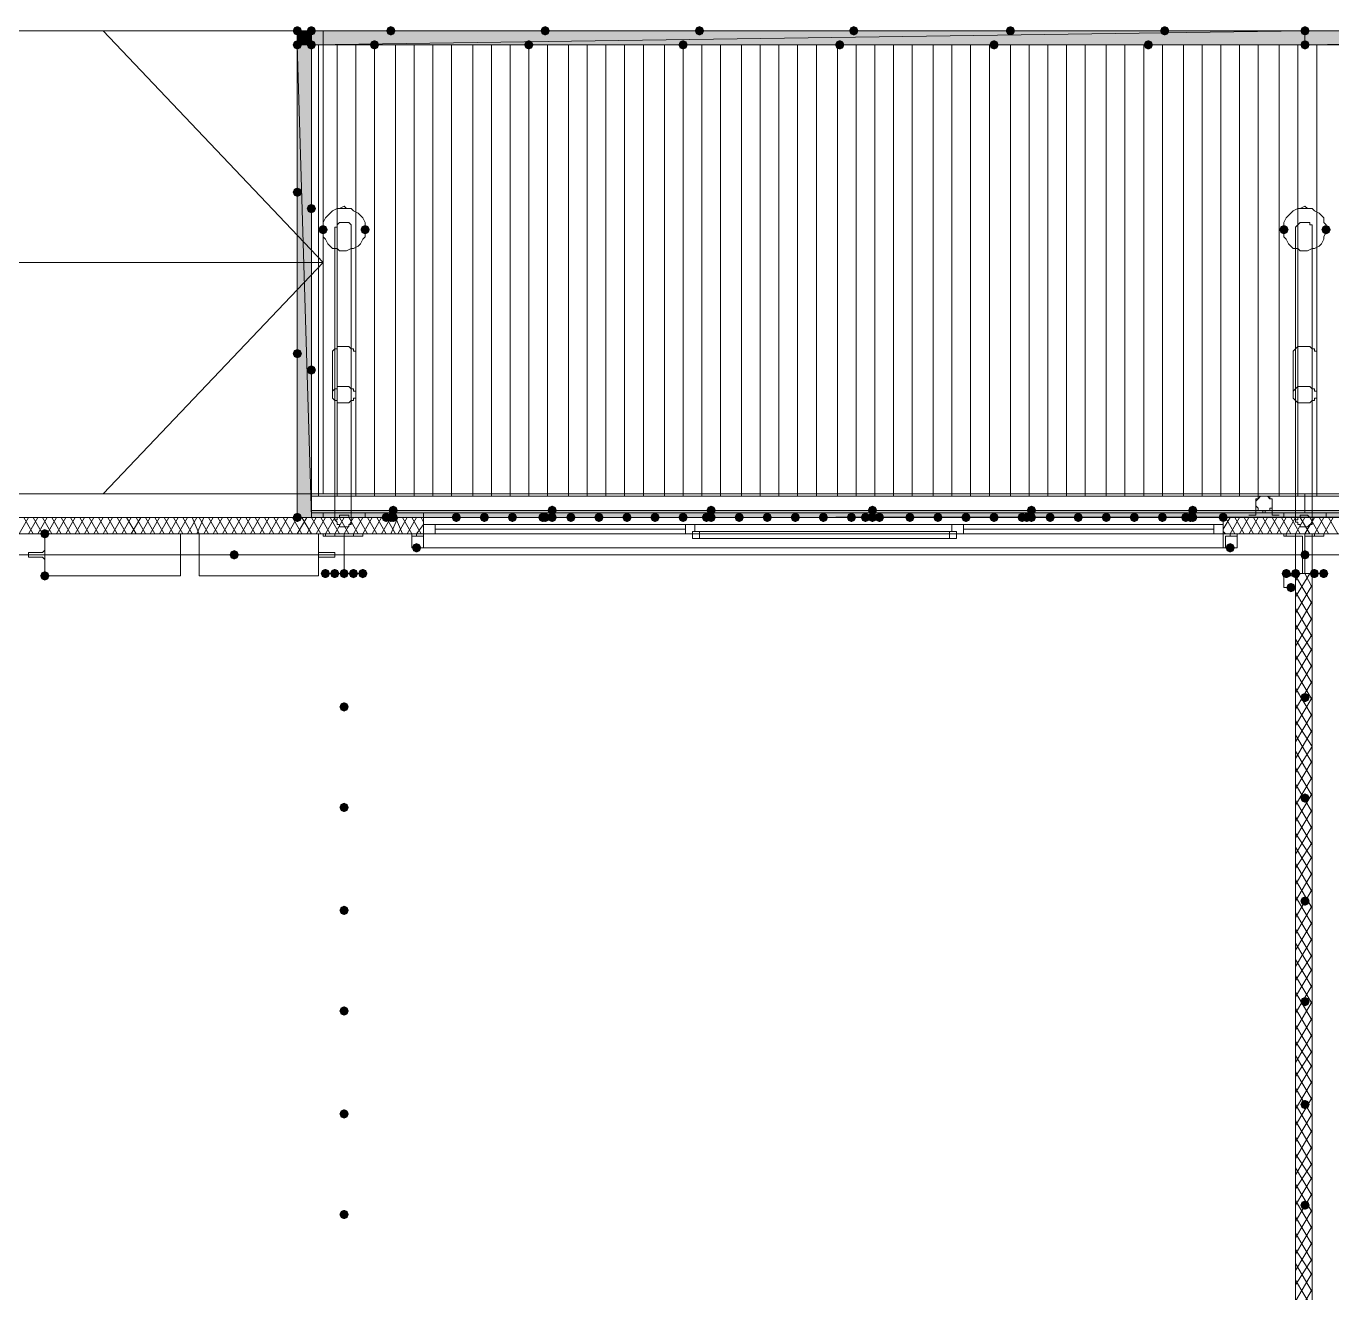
# Model space of a CAD drawing. Header units: millimetres. Extents: x 0 to 420, y 0 to 297.
# Drawn here: x 115.74 to 139.38, y 208.51 to 231.44 of the extents above; entities that cross this region are included whole.
import ezdxf

# ---------------------------------------------------------------- set-up
doc = ezdxf.new("R2010")
doc.units = ezdxf.units.MM

msp = doc.modelspace()

# ---------------------------------------------------------------- hatches: boundary and pattern name
for color, points in [(254, [(120.734667, 231.351667), (120.709796, 231.291871), (120.65, 231.267), (120.590204, 231.291871), (120.565333, 231.351667), (120.590204, 231.411462), (120.65, 231.436333), (120.709796, 231.411463)]), (254, [(120.734667, 231.351667), (120.709796, 231.291871), (120.65, 231.267), (120.590204, 231.291871), (120.565333, 231.351667), (120.590204, 231.411462), (120.65, 231.436333), (120.709796, 231.411463)]), (254, [(120.734667, 231.351667), (120.709796, 231.291871), (120.65, 231.267), (120.590204, 231.291871), (120.565333, 231.351667), (120.590204, 231.411462), (120.65, 231.436333), (120.709796, 231.411463)]), (7, [(120.904, 231.097667), (120.65, 231.351667), (120.65, 231.097667)]), (7, [(120.65, 231.351667), (120.904, 231.097667), (120.904, 231.351667)]), (254, [(120.988667, 231.351667), (120.963796, 231.291871), (120.904, 231.267), (120.844204, 231.291871), (120.819333, 231.351667), (120.844204, 231.411462), (120.904, 231.436333), (120.963796, 231.411463)]), (254, [(122.428, 231.351667), (122.403129, 231.291871), (122.343333, 231.267), (122.283537, 231.291871), (122.258667, 231.351667), (122.283537, 231.411462), (122.343333, 231.436333), (122.403129, 231.411463)]), (254, [(125.222, 231.351667), (125.197129, 231.291871), (125.137333, 231.267), (125.077538, 231.291871), (125.052667, 231.351667), (125.077537, 231.411462), (125.137333, 231.436333), (125.197129, 231.411463)]), (254, [(128.016, 231.351667), (127.991129, 231.291871), (127.931333, 231.267), (127.871537, 231.291871), (127.846667, 231.351667), (127.871537, 231.411462), (127.931333, 231.436333), (127.991129, 231.411463)]), (254, [(130.81, 231.351667), (130.785129, 231.291871), (130.725333, 231.267), (130.665538, 231.291871), (130.640667, 231.351667), (130.665537, 231.411462), (130.725333, 231.436333), (130.785129, 231.411463)]), (254, [(133.646333, 231.351667), (133.621463, 231.291871), (133.561667, 231.267), (133.501871, 231.291871), (133.477, 231.351667), (133.501871, 231.411462), (133.561667, 231.436333), (133.621462, 231.411463)]), (254, [(136.440333, 231.351667), (136.415463, 231.291871), (136.355667, 231.267), (136.295871, 231.291871), (136.271, 231.351667), (136.295871, 231.411462), (136.355667, 231.436333), (136.415462, 231.411463)]), (254, [(138.980333, 231.351667), (138.955463, 231.291871), (138.895667, 231.267), (138.835871, 231.291871), (138.811, 231.351667), (138.835871, 231.411462), (138.895667, 231.436333), (138.955462, 231.411463)]), (254, [(120.734667, 231.097667), (120.709796, 231.037871), (120.65, 231.013), (120.590204, 231.037871), (120.565333, 231.097667), (120.590204, 231.157462), (120.65, 231.182333), (120.709796, 231.157463)]), (254, [(120.988667, 231.097667), (120.963796, 231.037871), (120.904, 231.013), (120.844204, 231.037871), (120.819333, 231.097667), (120.844204, 231.157462), (120.904, 231.182333), (120.963796, 231.157463)]), (254, [(120.988667, 231.097667), (120.963796, 231.037871), (120.904, 231.013), (120.844204, 231.037871), (120.819333, 231.097667), (120.844204, 231.157462), (120.904, 231.182333), (120.963796, 231.157463)]), (254, [(120.988667, 231.097667), (120.963796, 231.037871), (120.904, 231.013), (120.844204, 231.037871), (120.819333, 231.097667), (120.844204, 231.157462), (120.904, 231.182333), (120.963796, 231.157463)]), (254, [(120.988667, 231.097667), (120.963796, 231.037871), (120.904, 231.013), (120.844204, 231.037871), (120.819333, 231.097667), (120.844204, 231.157462), (120.904, 231.182333), (120.963796, 231.157463)]), (254, [(122.131667, 231.097667), (122.106796, 231.037871), (122.047, 231.013), (121.987204, 231.037871), (121.962333, 231.097667), (121.987204, 231.157462), (122.047, 231.182333), (122.106796, 231.157463)]), (254, [(124.925667, 231.097667), (124.900796, 231.037871), (124.841, 231.013), (124.781204, 231.037871), (124.756333, 231.097667), (124.781204, 231.157462), (124.841, 231.182333), (124.900796, 231.157463)]), (254, [(127.719667, 231.097667), (127.694796, 231.037871), (127.635, 231.013), (127.575204, 231.037871), (127.550333, 231.097667), (127.575204, 231.157462), (127.635, 231.182333), (127.694796, 231.157463)]), (254, [(130.556, 231.097667), (130.531129, 231.037871), (130.471333, 231.013), (130.411537, 231.037871), (130.386667, 231.097667), (130.411537, 231.157462), (130.471333, 231.182333), (130.531129, 231.157463)]), (254, [(133.35, 231.097667), (133.325129, 231.037871), (133.265333, 231.013), (133.205537, 231.037871), (133.180667, 231.097667), (133.205537, 231.157462), (133.265333, 231.182333), (133.325129, 231.157463)]), (254, [(136.144, 231.097667), (136.119129, 231.037871), (136.059333, 231.013), (135.999538, 231.037871), (135.974667, 231.097667), (135.999537, 231.157462), (136.059333, 231.182333), (136.119129, 231.157463)]), (254, [(138.980333, 231.097667), (138.955463, 231.037871), (138.895667, 231.013), (138.835871, 231.037871), (138.811, 231.097667), (138.835871, 231.157462), (138.895667, 231.182333), (138.955462, 231.157463)]), (254, [(138.980333, 231.097667), (138.955463, 231.037871), (138.895667, 231.013), (138.835871, 231.037871), (138.811, 231.097667), (138.835871, 231.157462), (138.895667, 231.182333), (138.955462, 231.157463)]), (254, [(120.734667, 228.430667), (120.709796, 228.370871), (120.65, 228.346), (120.590204, 228.370871), (120.565333, 228.430667), (120.590204, 228.490462), (120.65, 228.515333), (120.709796, 228.490463)]), (254, [(120.988667, 228.134333), (120.963796, 228.074537), (120.904, 228.049667), (120.844204, 228.074537), (120.819333, 228.134333), (120.844204, 228.194129), (120.904, 228.219), (120.963796, 228.194129)]), (7, [(121.200333, 227.753333), (121.175463, 227.693537), (121.115667, 227.668667), (121.055871, 227.693537), (121.031, 227.753333), (121.055871, 227.813129), (121.115667, 227.838), (121.175462, 227.813129)]), (7, [(121.962333, 227.753333), (121.937463, 227.693537), (121.877667, 227.668667), (121.817871, 227.693537), (121.793, 227.753333), (121.817871, 227.813129), (121.877667, 227.838), (121.937462, 227.813129)]), (7, [(138.599333, 227.753333), (138.574463, 227.693537), (138.514667, 227.668667), (138.454871, 227.693537), (138.43, 227.753333), (138.454871, 227.813129), (138.514667, 227.838), (138.574462, 227.813129)]), (7, [(139.361333, 227.753333), (139.336462, 227.693537), (139.276667, 227.668667), (139.216871, 227.693537), (139.192, 227.753333), (139.216871, 227.813129), (139.276667, 227.838), (139.336462, 227.813129)]), (254, [(120.734667, 225.509667), (120.709796, 225.449871), (120.65, 225.425), (120.590204, 225.449871), (120.565333, 225.509667), (120.590204, 225.569462), (120.65, 225.594333), (120.709796, 225.569463)]), (254, [(120.988667, 225.213333), (120.963796, 225.153537), (120.904, 225.128667), (120.844204, 225.153537), (120.819333, 225.213333), (120.844204, 225.273129), (120.904, 225.298), (120.963796, 225.273129)]), (254, [(122.470333, 222.673333), (122.445463, 222.613537), (122.385667, 222.588667), (122.325871, 222.613537), (122.301, 222.673333), (122.325871, 222.733129), (122.385667, 222.758), (122.445462, 222.733129)]), (254, [(125.349, 222.673333), (125.324129, 222.613537), (125.264333, 222.588667), (125.204538, 222.613537), (125.179667, 222.673333), (125.204537, 222.733129), (125.264333, 222.758), (125.324129, 222.733129)]), (254, [(128.227667, 222.673333), (128.202796, 222.613537), (128.143, 222.588667), (128.083204, 222.613537), (128.058333, 222.673333), (128.083204, 222.733129), (128.143, 222.758), (128.202796, 222.733129)]), (254, [(131.148667, 222.673333), (131.123796, 222.613537), (131.064, 222.588667), (131.004204, 222.613537), (130.979333, 222.673333), (131.004204, 222.733129), (131.064, 222.758), (131.123796, 222.733129)]), (254, [(134.027333, 222.673333), (134.002463, 222.613537), (133.942667, 222.588667), (133.882871, 222.613537), (133.858, 222.673333), (133.882871, 222.733129), (133.942667, 222.758), (134.002462, 222.733129)]), (254, [(136.948333, 222.673333), (136.923463, 222.613537), (136.863667, 222.588667), (136.803871, 222.613537), (136.779, 222.673333), (136.803871, 222.733129), (136.863667, 222.758), (136.923462, 222.733129)]), (254, [(120.734667, 222.546333), (120.709796, 222.486537), (120.65, 222.461667), (120.590204, 222.486537), (120.565333, 222.546333), (120.590204, 222.606129), (120.65, 222.631), (120.709796, 222.606129)]), (254, [(120.734667, 222.546333), (120.709796, 222.486537), (120.65, 222.461667), (120.590204, 222.486537), (120.565333, 222.546333), (120.590204, 222.606129), (120.65, 222.631), (120.709796, 222.606129)]), (254, [(122.343333, 222.546333), (122.318463, 222.486537), (122.258667, 222.461667), (122.198871, 222.486537), (122.174, 222.546333), (122.198871, 222.606129), (122.258667, 222.631), (122.318462, 222.606129)]), (254, [(122.428, 222.546333), (122.403129, 222.486537), (122.343333, 222.461667), (122.283537, 222.486537), (122.258667, 222.546333), (122.283537, 222.606129), (122.343333, 222.631), (122.403129, 222.606129)]), (254, [(122.470333, 222.546333), (122.445463, 222.486537), (122.385667, 222.461667), (122.325871, 222.486537), (122.301, 222.546333), (122.325871, 222.606129), (122.385667, 222.631), (122.445462, 222.606129)]), (7, [(123.613333, 222.546333), (123.588463, 222.486537), (123.528667, 222.461667), (123.468871, 222.486537), (123.444, 222.546333), (123.468871, 222.606129), (123.528667, 222.631), (123.588462, 222.606129)]), (7, [(124.121333, 222.546333), (124.096463, 222.486537), (124.036667, 222.461667), (123.976871, 222.486537), (123.952, 222.546333), (123.976871, 222.606129), (124.036667, 222.631), (124.096462, 222.606129)]), (7, [(124.629333, 222.546333), (124.604462, 222.486537), (124.544667, 222.461667), (124.484871, 222.486537), (124.46, 222.546333), (124.484871, 222.606129), (124.544667, 222.631), (124.604462, 222.606129)]), (7, [(125.179667, 222.546333), (125.154796, 222.486537), (125.095, 222.461667), (125.035204, 222.486537), (125.010333, 222.546333), (125.035204, 222.606129), (125.095, 222.631), (125.154796, 222.606129)]), (254, [(125.222, 222.546333), (125.197129, 222.486537), (125.137333, 222.461667), (125.077538, 222.486537), (125.052667, 222.546333), (125.077537, 222.606129), (125.137333, 222.631), (125.197129, 222.606129)]), (254, [(125.349, 222.546333), (125.324129, 222.486537), (125.264333, 222.461667), (125.204538, 222.486537), (125.179667, 222.546333), (125.204537, 222.606129), (125.264333, 222.631), (125.324129, 222.606129)]), (254, [(125.349, 222.546333), (125.324129, 222.486537), (125.264333, 222.461667), (125.204538, 222.486537), (125.179667, 222.546333), (125.204537, 222.606129), (125.264333, 222.631), (125.324129, 222.606129)]), (7, [(125.687667, 222.546333), (125.662796, 222.486537), (125.603, 222.461667), (125.543204, 222.486537), (125.518333, 222.546333), (125.543204, 222.606129), (125.603, 222.631), (125.662796, 222.606129)]), (7, [(126.195667, 222.546333), (126.170796, 222.486537), (126.111, 222.461667), (126.051204, 222.486537), (126.026333, 222.546333), (126.051204, 222.606129), (126.111, 222.631), (126.170796, 222.606129)]), (7, [(126.703667, 222.546333), (126.678796, 222.486537), (126.619, 222.461667), (126.559204, 222.486537), (126.534333, 222.546333), (126.559204, 222.606129), (126.619, 222.631), (126.678796, 222.606129)]), (7, [(127.211667, 222.546333), (127.186796, 222.486537), (127.127, 222.461667), (127.067204, 222.486537), (127.042333, 222.546333), (127.067204, 222.606129), (127.127, 222.631), (127.186796, 222.606129)]), (7, [(127.719667, 222.546333), (127.694796, 222.486537), (127.635, 222.461667), (127.575204, 222.486537), (127.550333, 222.546333), (127.575204, 222.606129), (127.635, 222.631), (127.694796, 222.606129)]), (254, [(128.143, 222.546333), (128.118129, 222.486537), (128.058333, 222.461667), (127.998538, 222.486537), (127.973667, 222.546333), (127.998537, 222.606129), (128.058333, 222.631), (128.118129, 222.606129)]), (254, [(128.227667, 222.546333), (128.202796, 222.486537), (128.143, 222.461667), (128.083204, 222.486537), (128.058333, 222.546333), (128.083204, 222.606129), (128.143, 222.631), (128.202796, 222.606129)]), (254, [(128.227667, 222.546333), (128.202796, 222.486537), (128.143, 222.461667), (128.083204, 222.486537), (128.058333, 222.546333), (128.083204, 222.606129), (128.143, 222.631), (128.202796, 222.606129)]), (7, [(128.227667, 222.546333), (128.202796, 222.486537), (128.143, 222.461667), (128.083204, 222.486537), (128.058333, 222.546333), (128.083204, 222.606129), (128.143, 222.631), (128.202796, 222.606129)]), (7, [(128.735667, 222.546333), (128.710796, 222.486537), (128.651, 222.461667), (128.591204, 222.486537), (128.566333, 222.546333), (128.591204, 222.606129), (128.651, 222.631), (128.710796, 222.606129)]), (7, [(129.243667, 222.546333), (129.218796, 222.486537), (129.159, 222.461667), (129.099204, 222.486537), (129.074333, 222.546333), (129.099204, 222.606129), (129.159, 222.631), (129.218796, 222.606129)]), (7, [(129.751667, 222.546333), (129.726796, 222.486537), (129.667, 222.461667), (129.607204, 222.486537), (129.582333, 222.546333), (129.607204, 222.606129), (129.667, 222.631), (129.726796, 222.606129)]), (7, [(130.259667, 222.546333), (130.234796, 222.486537), (130.175, 222.461667), (130.115204, 222.486537), (130.090333, 222.546333), (130.115204, 222.606129), (130.175, 222.631), (130.234796, 222.606129)]), (7, [(130.767667, 222.546333), (130.742796, 222.486537), (130.683, 222.461667), (130.623204, 222.486537), (130.598333, 222.546333), (130.623204, 222.606129), (130.683, 222.631), (130.742796, 222.606129)]), (254, [(131.021667, 222.546333), (130.996796, 222.486537), (130.937, 222.461667), (130.877204, 222.486537), (130.852333, 222.546333), (130.877204, 222.606129), (130.937, 222.631), (130.996796, 222.606129)]), (254, [(131.148667, 222.546333), (131.123796, 222.486537), (131.064, 222.461667), (131.004204, 222.486537), (130.979333, 222.546333), (131.004204, 222.606129), (131.064, 222.631), (131.123796, 222.606129)]), (254, [(131.148667, 222.546333), (131.123796, 222.486537), (131.064, 222.461667), (131.004204, 222.486537), (130.979333, 222.546333), (131.004204, 222.606129), (131.064, 222.631), (131.123796, 222.606129)]), (7, [(131.275667, 222.546333), (131.250796, 222.486537), (131.191, 222.461667), (131.131204, 222.486537), (131.106333, 222.546333), (131.131204, 222.606129), (131.191, 222.631), (131.250796, 222.606129)]), (7, [(131.826, 222.546333), (131.801129, 222.486537), (131.741333, 222.461667), (131.681538, 222.486537), (131.656667, 222.546333), (131.681537, 222.606129), (131.741333, 222.631), (131.801129, 222.606129)]), (7, [(132.334, 222.546333), (132.309129, 222.486537), (132.249333, 222.461667), (132.189538, 222.486537), (132.164667, 222.546333), (132.189537, 222.606129), (132.249333, 222.631), (132.309129, 222.606129)]), (7, [(132.842, 222.546333), (132.817129, 222.486537), (132.757333, 222.461667), (132.697538, 222.486537), (132.672667, 222.546333), (132.697537, 222.606129), (132.757333, 222.631), (132.817129, 222.606129)]), (7, [(133.35, 222.546333), (133.325129, 222.486537), (133.265333, 222.461667), (133.205537, 222.486537), (133.180667, 222.546333), (133.205537, 222.606129), (133.265333, 222.631), (133.325129, 222.606129)]), (7, [(133.858, 222.546333), (133.833129, 222.486537), (133.773333, 222.461667), (133.713538, 222.486537), (133.688667, 222.546333), (133.713537, 222.606129), (133.773333, 222.631), (133.833129, 222.606129)]), (254, [(133.942667, 222.546333), (133.917796, 222.486537), (133.858, 222.461667), (133.798204, 222.486537), (133.773333, 222.546333), (133.798204, 222.606129), (133.858, 222.631), (133.917796, 222.606129)]), (254, [(134.027333, 222.546333), (134.002463, 222.486537), (133.942667, 222.461667), (133.882871, 222.486537), (133.858, 222.546333), (133.882871, 222.606129), (133.942667, 222.631), (134.002462, 222.606129)]), (254, [(134.027333, 222.546333), (134.002463, 222.486537), (133.942667, 222.461667), (133.882871, 222.486537), (133.858, 222.546333), (133.882871, 222.606129), (133.942667, 222.631), (134.002462, 222.606129)]), (7, [(134.366, 222.546333), (134.341129, 222.486537), (134.281333, 222.461667), (134.221538, 222.486537), (134.196667, 222.546333), (134.221537, 222.606129), (134.281333, 222.631), (134.341129, 222.606129)]), (7, [(134.874, 222.546333), (134.849129, 222.486537), (134.789333, 222.461667), (134.729537, 222.486537), (134.704667, 222.546333), (134.729537, 222.606129), (134.789333, 222.631), (134.849129, 222.606129)]), (7, [(135.382, 222.546333), (135.357129, 222.486537), (135.297333, 222.461667), (135.237538, 222.486537), (135.212667, 222.546333), (135.237537, 222.606129), (135.297333, 222.631), (135.357129, 222.606129)]), (7, [(135.89, 222.546333), (135.865129, 222.486537), (135.805333, 222.461667), (135.745538, 222.486537), (135.720667, 222.546333), (135.745537, 222.606129), (135.805333, 222.631), (135.865129, 222.606129)]), (7, [(136.398, 222.546333), (136.373129, 222.486537), (136.313333, 222.461667), (136.253537, 222.486537), (136.228667, 222.546333), (136.253537, 222.606129), (136.313333, 222.631), (136.373129, 222.606129)]), (254, [(136.821333, 222.546333), (136.796462, 222.486537), (136.736667, 222.461667), (136.676871, 222.486537), (136.652, 222.546333), (136.676871, 222.606129), (136.736667, 222.631), (136.796462, 222.606129)]), (254, [(136.906, 222.546333), (136.881129, 222.486537), (136.821333, 222.461667), (136.761538, 222.486537), (136.736667, 222.546333), (136.761537, 222.606129), (136.821333, 222.631), (136.881129, 222.606129)]), (7, [(136.906, 222.546333), (136.881129, 222.486537), (136.821333, 222.461667), (136.761538, 222.486537), (136.736667, 222.546333), (136.761537, 222.606129), (136.821333, 222.631), (136.881129, 222.606129)]), (254, [(136.948333, 222.546333), (136.923463, 222.486537), (136.863667, 222.461667), (136.803871, 222.486537), (136.779, 222.546333), (136.803871, 222.606129), (136.863667, 222.631), (136.923462, 222.606129)]), (7, [(137.498667, 222.546333), (137.473796, 222.486537), (137.414, 222.461667), (137.354204, 222.486537), (137.329333, 222.546333), (137.354204, 222.606129), (137.414, 222.631), (137.473796, 222.606129)]), (7, [(116.162667, 222.25), (116.137796, 222.190204), (116.078, 222.165333), (116.018204, 222.190204), (115.993333, 222.25), (116.018204, 222.309796), (116.078, 222.334667), (116.137796, 222.309796)]), (7, [(122.893667, 221.996), (122.868796, 221.936204), (122.809, 221.911333), (122.749204, 221.936204), (122.724333, 221.996), (122.749204, 222.055796), (122.809, 222.080667), (122.868796, 222.055796)]), (7, [(137.625667, 221.996), (137.600796, 221.936204), (137.541, 221.911333), (137.481204, 221.936204), (137.456333, 221.996), (137.481204, 222.055796), (137.541, 222.080667), (137.600796, 222.055796)]), (7, [(119.591667, 221.869), (119.566796, 221.809204), (119.507, 221.784333), (119.447204, 221.809204), (119.422333, 221.869), (119.447204, 221.928796), (119.507, 221.953667), (119.566796, 221.928796)]), (7, [(138.980333, 221.869), (138.955463, 221.809204), (138.895667, 221.784333), (138.835871, 221.809204), (138.811, 221.869), (138.835871, 221.928796), (138.895667, 221.953667), (138.955462, 221.928796)]), (7, [(116.162667, 221.488), (116.137796, 221.428204), (116.078, 221.403333), (116.018204, 221.428204), (115.993333, 221.488), (116.018204, 221.547796), (116.078, 221.572667), (116.137796, 221.547796)]), (7, [(121.242667, 221.530333), (121.217796, 221.470537), (121.158, 221.445667), (121.098204, 221.470537), (121.073333, 221.530333), (121.098204, 221.590129), (121.158, 221.615), (121.217796, 221.590129)]), (7, [(121.412, 221.530333), (121.387129, 221.470537), (121.327333, 221.445667), (121.267538, 221.470537), (121.242667, 221.530333), (121.267537, 221.590129), (121.327333, 221.615), (121.387129, 221.590129)]), (7, [(121.581333, 221.530333), (121.556462, 221.470537), (121.496667, 221.445667), (121.436871, 221.470537), (121.412, 221.530333), (121.436871, 221.590129), (121.496667, 221.615), (121.556462, 221.590129)]), (7, [(121.750667, 221.530333), (121.725796, 221.470537), (121.666, 221.445667), (121.606204, 221.470537), (121.581333, 221.530333), (121.606204, 221.590129), (121.666, 221.615), (121.725796, 221.590129)]), (7, [(121.92, 221.530333), (121.895129, 221.470537), (121.835333, 221.445667), (121.775538, 221.470537), (121.750667, 221.530333), (121.775537, 221.590129), (121.835333, 221.615), (121.895129, 221.590129)]), (7, [(138.641667, 221.530333), (138.616796, 221.470537), (138.557, 221.445667), (138.497204, 221.470537), (138.472333, 221.530333), (138.497204, 221.590129), (138.557, 221.615), (138.616796, 221.590129)]), (7, [(138.811, 221.530333), (138.786129, 221.470537), (138.726333, 221.445667), (138.666538, 221.470537), (138.641667, 221.530333), (138.666537, 221.590129), (138.726333, 221.615), (138.786129, 221.590129)]), (7, [(139.149667, 221.530333), (139.124796, 221.470537), (139.065, 221.445667), (139.005204, 221.470537), (138.980333, 221.530333), (139.005204, 221.590129), (139.065, 221.615), (139.124796, 221.590129)]), (7, [(139.319, 221.530333), (139.294129, 221.470537), (139.234333, 221.445667), (139.174537, 221.470537), (139.149667, 221.530333), (139.174537, 221.590129), (139.234333, 221.615), (139.294129, 221.590129)]), (7, [(138.726333, 221.276333), (138.701462, 221.216537), (138.641667, 221.191667), (138.581871, 221.216537), (138.557, 221.276333), (138.581871, 221.336129), (138.641667, 221.361), (138.701462, 221.336129)]), (7, [(121.581333, 219.117333), (121.556462, 219.057537), (121.496667, 219.032667), (121.436871, 219.057537), (121.412, 219.117333), (121.436871, 219.177129), (121.496667, 219.202), (121.556462, 219.177129)]), (7, [(138.980333, 219.286667), (138.955463, 219.226871), (138.895667, 219.202), (138.835871, 219.226871), (138.811, 219.286667), (138.835871, 219.346462), (138.895667, 219.371333), (138.955462, 219.346463)]), (7, [(138.980333, 217.466333), (138.955463, 217.406537), (138.895667, 217.381667), (138.835871, 217.406537), (138.811, 217.466333), (138.835871, 217.526129), (138.895667, 217.551), (138.955462, 217.526129)]), (7, [(121.581333, 217.297), (121.556462, 217.237204), (121.496667, 217.212333), (121.436871, 217.237204), (121.412, 217.297), (121.436871, 217.356796), (121.496667, 217.381667), (121.556462, 217.356796)]), (7, [(138.980333, 215.603667), (138.955463, 215.543871), (138.895667, 215.519), (138.835871, 215.543871), (138.811, 215.603667), (138.835871, 215.663462), (138.895667, 215.688333), (138.955462, 215.663463)]), (7, [(121.581333, 215.434333), (121.556462, 215.374537), (121.496667, 215.349667), (121.436871, 215.374537), (121.412, 215.434333), (121.436871, 215.494129), (121.496667, 215.519), (121.556462, 215.494129)]), (7, [(138.980333, 213.783333), (138.955463, 213.723537), (138.895667, 213.698667), (138.835871, 213.723537), (138.811, 213.783333), (138.835871, 213.843129), (138.895667, 213.868), (138.955462, 213.843129)]), (7, [(121.581333, 213.614), (121.556462, 213.554204), (121.496667, 213.529333), (121.436871, 213.554204), (121.412, 213.614), (121.436871, 213.673796), (121.496667, 213.698667), (121.556462, 213.673796)]), (7, [(138.980333, 211.920667), (138.955463, 211.860871), (138.895667, 211.836), (138.835871, 211.860871), (138.811, 211.920667), (138.835871, 211.980462), (138.895667, 212.005333), (138.955462, 211.980463)]), (7, [(121.581333, 211.751333), (121.556462, 211.691537), (121.496667, 211.666667), (121.436871, 211.691537), (121.412, 211.751333), (121.436871, 211.811129), (121.496667, 211.836), (121.556462, 211.811129)]), (7, [(121.581333, 209.931), (121.556462, 209.871204), (121.496667, 209.846333), (121.436871, 209.871204), (121.412, 209.931), (121.436871, 209.990796), (121.496667, 210.015667), (121.556462, 209.990796)]), (7, [(138.980333, 210.100333), (138.955463, 210.040537), (138.895667, 210.015667), (138.835871, 210.040537), (138.811, 210.100333), (138.835871, 210.160129), (138.895667, 210.185), (138.955462, 210.160129)])]:
    msp.add_hatch(color=color).paths.add_polyline_path(points, flags=0)
h = msp.add_hatch(color=7)
h.paths.add_polyline_path([(120.904, 231.351667), (138.895667, 231.351667), (120.904, 231.097667)], flags=0)
h.paths.add_polyline_path([(138.895667, 231.351667), (120.904, 231.097667), (138.895667, 231.097667)], flags=0)
h = msp.add_hatch(color=7)
h.paths.add_polyline_path([(156.252333, 231.097667), (138.895667, 231.097667), (156.252333, 231.351667)], flags=0)
h.paths.add_polyline_path([(138.895667, 231.097667), (156.252333, 231.351667), (138.895667, 231.351667)], flags=0)
h = msp.add_hatch(color=7)
h.paths.add_polyline_path([(120.904, 231.097667), (120.904, 222.546333), (120.65, 231.097667)], flags=0)
h.paths.add_polyline_path([(120.904, 222.546333), (120.65, 231.097667), (120.65, 222.546333)], flags=0)
h = msp.add_hatch(color=7)
h.paths.add_polyline_path([(120.904, 222.673333), (382.947333, 222.673333), (120.904, 222.546333)], flags=0)
h.paths.add_polyline_path([(382.947333, 222.673333), (120.904, 222.546333), (382.947333, 222.546333)], flags=0)

# ---------------------------------------------------------------- linework, layer by layer
at = {"color": 7, "lineweight": 0}
for points in [[(95.038333, 222.969667), (121.115667, 222.969667), (121.115667, 231.351667), (95.038333, 231.351667)], [(121.115667, 227.160667), (117.136333, 231.351667)], [(138.895667, 231.351667), (120.65, 231.351667), (120.65, 231.097667)], [(120.904, 231.097667), (138.895667, 231.097667), (138.895667, 231.351667)], [(127.889, 231.351667), (132.461, 231.351667)], [(156.252333, 231.351667), (138.895667, 231.351667)], [(120.65, 231.097667), (120.65, 222.546333)], [(120.65, 231.097667), (120.65, 222.546333), (120.904, 222.546333), (120.904, 231.097667)], [(120.904, 231.097667), (138.895667, 231.097667)], [(121.115667, 227.753333), (121.115667, 227.838), (121.115667, 227.880333), (121.158, 227.965), (121.200333, 228.007333), (121.242667, 228.049667), (121.285, 228.092), (121.369667, 228.134333), (121.412, 228.134333), (121.496667, 228.176667), (121.539, 228.134333), (121.623667, 228.134333), (121.666, 228.092), (121.750667, 228.049667), (121.793, 228.007333), (121.835333, 227.965), (121.877667, 227.880333), (121.877667, 227.838), (121.877667, 227.753333)], [(138.514667, 227.753333), (138.514667, 227.838), (138.514667, 227.880333), (138.557, 227.965), (138.599333, 228.007333), (138.641667, 228.049667), (138.684, 228.092), (138.768667, 228.134333), (138.811, 228.134333), (138.895667, 228.176667), (138.938, 228.134333), (139.022667, 228.134333), (139.065, 228.092), (139.149667, 228.049667), (139.192, 228.007333), (139.234333, 227.965), (139.234333, 227.880333), (139.276667, 227.838), (139.276667, 227.753333)], [(121.327333, 227.795667), (121.369667, 227.795667), (121.369667, 227.838), (121.412, 227.880333), (121.454333, 227.880333), (121.496667, 227.880333), (121.539, 227.880333), (121.581333, 227.880333), (121.623667, 227.838), (121.623667, 227.795667)], [(121.327333, 227.795667), (121.327333, 222.504)], [(121.623667, 227.795667), (121.623667, 222.504)], [(139.022667, 227.795667), (139.022667, 227.838), (138.980333, 227.838), (138.980333, 227.880333), (138.938, 227.880333), (138.895667, 227.880333), (138.853333, 227.880333), (138.811, 227.880333), (138.768667, 227.838), (138.726333, 227.795667)], [(138.726333, 227.795667), (138.726333, 222.504)], [(139.022667, 227.795667), (139.022667, 222.504)], [(95.038333, 227.160667), (121.115667, 227.160667), (117.136333, 222.969667)], [(121.285, 225.467333), (121.285, 225.509667), (121.285, 225.552), (121.327333, 225.594333), (121.369667, 225.594333), (121.369667, 225.636667), (121.412, 225.636667), (121.454333, 225.636667), (121.496667, 225.636667), (121.539, 225.636667), (121.581333, 225.636667), (121.623667, 225.594333), (121.666, 225.594333), (121.666, 225.552), (121.708333, 225.552), (121.708333, 225.509667), (121.708333, 225.467333)], [(138.684, 225.467333), (138.684, 225.509667), (138.684, 225.552), (138.726333, 225.594333), (138.768667, 225.636667), (138.811, 225.636667), (138.853333, 225.636667), (138.895667, 225.636667), (138.938, 225.636667), (138.980333, 225.636667), (139.022667, 225.594333), (139.065, 225.594333), (139.065, 225.552), (139.107333, 225.552), (139.107333, 225.509667), (139.107333, 225.467333)], [(121.285, 225.467333), (121.285, 224.747667)], [(121.708333, 225.467333), (121.708333, 224.747667)], [(138.684, 225.467333), (138.684, 224.747667)], [(139.107333, 225.467333), (139.107333, 224.747667)], [(122.936, 222.546333), (109.516333, 222.546333)], [(115.612333, 222.25), (115.781667, 222.546333)], [(115.866333, 222.25), (115.697, 222.546333)], [(115.781667, 222.25), (115.951, 222.546333)], [(116.035667, 222.25), (115.866333, 222.546333)], [(115.951, 222.25), (116.120333, 222.546333)], [(116.205, 222.25), (116.035667, 222.546333)], [(116.120333, 222.25), (116.289667, 222.546333)], [(116.374333, 222.25), (116.205, 222.546333)], [(116.289667, 222.25), (116.459, 222.546333)], [(116.543667, 222.25), (116.374333, 222.546333)], [(116.459, 222.25), (116.628333, 222.546333)], [(116.713, 222.25), (116.543667, 222.546333)], [(116.628333, 222.25), (116.797667, 222.546333)], [(116.882333, 222.25), (116.713, 222.546333)], [(116.797667, 222.25), (116.967, 222.546333)], [(117.051667, 222.25), (116.882333, 222.546333)], [(116.967, 222.25), (117.136333, 222.546333)], [(117.221, 222.25), (117.051667, 222.546333)], [(117.136333, 222.25), (117.305667, 222.546333)], [(117.390333, 222.25), (117.221, 222.546333)], [(117.305667, 222.25), (117.475, 222.546333)], [(117.559667, 222.25), (117.390333, 222.546333)], [(117.475, 222.25), (117.644333, 222.546333)], [(117.729, 222.25), (117.559667, 222.546333)], [(117.644333, 222.25), (117.813667, 222.546333)], [(117.898333, 222.25), (117.729, 222.546333)], [(117.813667, 222.25), (117.983, 222.546333)], [(118.067667, 222.25), (117.898333, 222.546333)], [(117.983, 222.25), (118.152333, 222.546333)], [(118.237, 222.25), (118.067667, 222.546333)], [(118.152333, 222.25), (118.321667, 222.546333)], [(118.406333, 222.25), (118.237, 222.546333)], [(118.321667, 222.25), (118.491, 222.546333)], [(118.575667, 222.25), (118.406333, 222.546333)], [(118.491, 222.25), (118.660333, 222.546333)], [(118.745, 222.25), (118.575667, 222.546333)], [(118.660333, 222.25), (118.829667, 222.546333)], [(118.872, 222.25), (118.745, 222.546333)], [(118.829667, 222.25), (118.956667, 222.546333)], [(119.041333, 222.25), (118.872, 222.546333)], [(118.956667, 222.25), (119.126, 222.546333)], [(119.210667, 222.25), (119.041333, 222.546333)], [(119.126, 222.25), (119.295333, 222.546333)], [(119.38, 222.25), (119.210667, 222.546333)], [(119.295333, 222.25), (119.464667, 222.546333)], [(119.549333, 222.25), (119.38, 222.546333)], [(119.464667, 222.25), (119.634, 222.546333)], [(119.718667, 222.25), (119.549333, 222.546333)], [(119.634, 222.25), (119.803333, 222.546333)], [(119.888, 222.25), (119.718667, 222.546333)], [(119.803333, 222.25), (119.972667, 222.546333)], [(120.057333, 222.25), (119.888, 222.546333)], [(119.972667, 222.25), (120.142, 222.546333)], [(120.226667, 222.25), (120.057333, 222.546333)], [(120.142, 222.25), (120.311333, 222.546333)], [(120.396, 222.25), (120.226667, 222.546333)], [(120.311333, 222.25), (120.480667, 222.546333)], [(120.565333, 222.25), (120.396, 222.546333)], [(120.480667, 222.25), (120.65, 222.546333)], [(120.734667, 222.25), (120.565333, 222.546333)], [(120.65, 222.25), (120.819333, 222.546333)], [(120.904, 222.25), (120.734667, 222.546333)], [(120.819333, 222.25), (120.988667, 222.546333)], [(120.904, 222.546333), (382.947333, 222.546333), (120.904, 222.546333), (382.947333, 222.546333)], [(120.904, 222.546333), (382.947333, 222.546333)], [(121.073333, 222.25), (120.904, 222.546333)], [(120.904, 222.546333), (382.947333, 222.546333)], [(120.988667, 222.25), (121.158, 222.546333)], [(121.242667, 222.25), (121.073333, 222.546333)], [(121.877667, 222.631), (121.835333, 222.631), (121.793, 222.631), (121.750667, 222.631), (121.666, 222.631), (121.623667, 222.631), (121.539, 222.631), (121.496667, 222.631), (121.412, 222.631), (121.369667, 222.631), (121.285, 222.631), (121.242667, 222.631), (121.200333, 222.631), (121.158, 222.631), (121.115667, 222.631)], [(121.877667, 222.631), (121.877667, 222.546333), (121.835333, 222.546333), (121.793, 222.546333), (121.750667, 222.546333), (121.666, 222.546333), (121.623667, 222.546333), (121.539, 222.546333), (121.496667, 222.546333), (121.412, 222.546333), (121.369667, 222.546333), (121.285, 222.546333), (121.242667, 222.546333), (121.200333, 222.546333), (121.158, 222.546333), (121.115667, 222.546333), (121.115667, 222.631)], [(121.158, 222.25), (121.327333, 222.546333)], [(121.412, 222.25), (121.242667, 222.546333)], [(121.327333, 222.25), (121.496667, 222.546333)], [(121.581333, 222.25), (121.412, 222.546333)], [(121.496667, 222.25), (121.666, 222.546333)], [(121.750667, 222.25), (121.581333, 222.546333)], [(121.666, 222.25), (121.835333, 222.546333)], [(121.92, 222.25), (121.750667, 222.546333)], [(121.835333, 222.25), (122.004667, 222.546333)], [(122.089333, 222.25), (121.92, 222.546333)], [(122.004667, 222.25), (122.174, 222.546333)], [(122.258667, 222.25), (122.089333, 222.546333)], [(122.174, 222.25), (122.343333, 222.546333)], [(122.428, 222.25), (122.258667, 222.546333)], [(122.343333, 222.25), (122.470333, 222.546333)], [(122.555, 222.25), (122.428, 222.546333)], [(122.470333, 222.25), (122.639667, 222.546333)], [(122.724333, 222.25), (122.555, 222.546333)], [(122.639667, 222.25), (122.809, 222.546333)], [(122.893667, 222.25), (122.724333, 222.546333)], [(122.936, 222.461667), (122.893667, 222.546333)], [(122.936, 222.546333), (122.936, 222.631), (137.414, 222.631), (137.414, 222.546333)], [(122.936, 222.546333), (122.936, 222.419333), (122.936, 222.25)], [(122.936, 222.546333), (122.936, 222.419333)], [(137.414, 222.334667), (137.541, 222.546333)], [(137.414, 222.546333), (137.414, 222.419333), (137.414, 222.25)], [(137.414, 222.546333), (137.414, 222.419333)], [(140.335, 222.546333), (137.414, 222.546333)], [(137.625667, 222.25), (137.456333, 222.546333)], [(137.541, 222.25), (137.710333, 222.546333)], [(137.795, 222.25), (137.625667, 222.546333)], [(137.710333, 222.25), (137.879667, 222.546333)], [(137.964333, 222.25), (137.795, 222.546333)], [(137.879667, 222.25), (138.049, 222.546333)], [(138.133667, 222.25), (137.964333, 222.546333)], [(138.049, 222.25), (138.218333, 222.546333)], [(138.303, 222.25), (138.133667, 222.546333)], [(138.218333, 222.25), (138.387667, 222.546333)], [(138.472333, 222.25), (138.303, 222.546333)], [(138.387667, 222.25), (138.557, 222.546333)], [(138.641667, 222.25), (138.472333, 222.546333)], [(139.276667, 222.631), (139.234333, 222.631), (139.192, 222.631), (139.149667, 222.631), (139.065, 222.631), (139.022667, 222.631), (138.938, 222.631), (138.895667, 222.631), (138.811, 222.631), (138.768667, 222.631), (138.684, 222.631), (138.641667, 222.631), (138.599333, 222.631), (138.557, 222.631), (138.514667, 222.631)], [(139.276667, 222.631), (139.276667, 222.546333), (139.234333, 222.546333), (139.192, 222.546333), (139.149667, 222.546333), (139.065, 222.546333), (139.022667, 222.546333), (138.938, 222.546333), (138.895667, 222.546333), (138.811, 222.546333), (138.768667, 222.546333), (138.684, 222.546333), (138.641667, 222.546333), (138.599333, 222.546333), (138.557, 222.546333), (138.514667, 222.546333), (138.514667, 222.631)], [(138.557, 222.25), (138.726333, 222.546333)], [(138.811, 222.25), (138.641667, 222.546333)], [(138.726333, 222.25), (138.895667, 222.546333)], [(138.980333, 222.25), (138.811, 222.546333)], [(138.895667, 222.25), (139.065, 222.546333)], [(139.149667, 222.25), (138.980333, 222.546333)], [(139.065, 222.25), (139.234333, 222.546333)], [(139.319, 222.25), (139.149667, 222.546333)], [(139.234333, 222.25), (139.403667, 222.546333)], [(139.488333, 222.25), (139.319, 222.546333)], [(109.516333, 222.25), (122.936, 222.25)], [(116.078, 222.25), (116.078, 221.953667), (116.035667, 221.911333), (115.781667, 221.911333), (115.781667, 221.869)], [(121.031, 221.869), (121.031, 222.25), (121.031, 221.953667), (121.031, 221.911333), (121.073333, 221.911333), (121.327333, 221.911333), (121.327333, 221.869), (121.031, 221.869), (118.872, 221.869), (118.872, 222.25), (121.031, 222.25)], [(121.158, 222.207667), (121.158, 222.25)], [(121.327333, 222.207667), (121.327333, 222.25)], [(121.496667, 221.530333), (121.496667, 222.25)], [(121.666, 222.207667), (121.666, 222.25)], [(121.835333, 222.207667), (121.835333, 222.25)], [(122.809, 222.25), (122.936, 222.419333)], [(122.809, 222.25), (122.809, 222.207667)], [(122.936, 222.25), (123.147667, 222.25), (123.147667, 222.419333), (122.936, 222.419333)], [(130.175, 222.25), (122.936, 222.25), (122.936, 222.123)], [(130.175, 222.25), (122.936, 222.25), (122.936, 222.123)], [(122.936, 222.25), (137.414, 222.25)], [(127.677333, 222.419333), (123.147667, 222.419333)], [(123.147667, 222.334667), (127.677333, 222.334667)], [(123.147667, 222.25), (127.677333, 222.25)], [(127.762, 222.419333), (127.677333, 222.419333), (127.677333, 222.25), (127.762, 222.25)], [(127.762, 222.25), (127.804333, 222.25), (127.804333, 222.292333), (127.846667, 222.292333), (127.846667, 222.419333), (127.762, 222.419333)], [(132.503333, 222.419333), (127.846667, 222.419333)], [(132.461, 222.292333), (127.931333, 222.292333)], [(127.931333, 222.25), (132.461, 222.25)], [(137.414, 222.123), (137.414, 222.25), (130.175, 222.25)], [(137.414, 222.123), (137.414, 222.25), (130.175, 222.25)], [(132.630333, 222.419333), (132.503333, 222.419333), (132.503333, 222.292333), (132.588, 222.292333), (132.588, 222.25), (132.630333, 222.25)], [(132.630333, 222.25), (132.715, 222.25), (132.715, 222.419333), (132.630333, 222.419333)], [(137.244667, 222.419333), (132.715, 222.419333)], [(132.715, 222.334667), (137.244667, 222.334667)], [(132.715, 222.25), (137.244667, 222.25)], [(137.414, 222.419333), (137.244667, 222.419333), (137.244667, 222.25), (137.414, 222.25)], [(137.456333, 222.25), (137.414, 222.292333)], [(137.414, 222.25), (140.335, 222.25)], [(137.541, 222.25), (137.541, 222.207667)], [(138.557, 222.207667), (138.557, 222.25)], [(138.726333, 222.207667), (138.726333, 222.25)], [(138.895667, 221.530333), (138.895667, 222.25)], [(139.065, 222.207667), (139.065, 222.25)], [(139.234333, 222.207667), (139.234333, 222.25)], [(122.936, 222.123), (122.936, 221.996), (130.175, 221.996)], [(122.936, 222.123), (122.936, 221.996), (130.175, 221.996)], [(127.931333, 222.165333), (132.461, 222.165333)], [(127.931333, 222.165333), (132.461, 222.165333)], [(130.175, 221.996), (137.414, 221.996), (137.414, 222.123)], [(130.175, 221.996), (137.414, 221.996), (137.414, 222.123)], [(115.781667, 221.869), (116.078, 221.869)], [(116.078, 221.488), (116.078, 221.530333), (116.078, 221.784333), (116.035667, 221.826667), (115.781667, 221.826667), (115.781667, 221.869)], [(115.781667, 221.869), (116.078, 221.869)], [(121.031, 221.869), (121.031, 221.488), (121.031, 221.530333), (121.031, 221.784333), (121.031, 221.826667), (121.073333, 221.826667), (121.327333, 221.826667), (121.327333, 221.869), (121.031, 221.869), (118.872, 221.869), (118.872, 221.488), (121.031, 221.488)], [(138.641667, 221.530333), (138.641667, 221.488)], [(138.726333, 221.403333), (138.811, 221.530333)], [(138.726333, 221.107), (138.980333, 221.530333)], [(139.022667, 220.98), (138.726333, 221.488)], [(138.726333, 220.810667), (139.022667, 221.318667)], [(139.022667, 221.276333), (138.895667, 221.530333)], [(139.022667, 220.683667), (138.726333, 221.191667)], [(138.726333, 220.514333), (139.022667, 221.022333)], [(139.022667, 220.387333), (138.726333, 220.895333)], [(138.726333, 220.218), (139.022667, 220.726)], [(139.022667, 220.133333), (138.726333, 220.599)], [(138.726333, 219.964), (139.022667, 220.429667)], [(139.022667, 219.837), (138.726333, 220.345)], [(138.726333, 219.667667), (139.022667, 220.175667)], [(139.022667, 219.540667), (138.726333, 220.048667)], [(138.726333, 219.371333), (139.022667, 219.879333)], [(139.022667, 219.244333), (138.726333, 219.752333)], [(138.726333, 219.075), (139.022667, 219.583)], [(139.022667, 218.948), (138.726333, 219.456)], [(138.726333, 218.778667), (139.022667, 219.286667)], [(139.022667, 218.651667), (138.726333, 219.159667)], [(138.726333, 218.482333), (139.022667, 218.990333)], [(139.022667, 218.397667), (138.726333, 218.863333)], [(138.726333, 218.186), (139.022667, 218.694)], [(139.022667, 218.101333), (138.726333, 218.609333)], [(138.726333, 217.932), (139.022667, 218.397667)], [(139.022667, 217.805), (138.726333, 218.313)], [(138.726333, 217.635667), (139.022667, 218.143667)], [(139.022667, 217.508667), (138.726333, 218.016667)], [(138.726333, 217.339333), (139.022667, 217.847333)], [(139.022667, 217.212333), (138.726333, 217.720333)], [(138.726333, 217.043), (139.022667, 217.551)], [(139.022667, 216.916), (138.726333, 217.424)], [(138.726333, 216.746667), (139.022667, 217.254667)], [(139.022667, 216.619667), (138.726333, 217.127667)], [(138.726333, 216.450333), (139.022667, 216.958333)], [(139.022667, 216.365667), (138.726333, 216.831333)], [(138.726333, 216.196333), (139.022667, 216.662)], [(139.022667, 216.069333), (138.726333, 216.577333)], [(138.726333, 215.9), (139.022667, 216.408)], [(139.022667, 215.773), (138.726333, 216.281)], [(138.726333, 215.603667), (139.022667, 216.111667)], [(139.022667, 215.476667), (138.726333, 215.984667)], [(138.726333, 215.307333), (139.022667, 215.815333)], [(139.022667, 215.180333), (138.726333, 215.688333)], [(138.726333, 215.011), (139.022667, 215.519)], [(139.022667, 214.884), (138.726333, 215.392)], [(138.726333, 214.714667), (139.022667, 215.222667)], [(139.022667, 214.587667), (138.726333, 215.095667)], [(138.726333, 214.418333), (139.022667, 214.926333)], [(139.022667, 214.333667), (138.726333, 214.841667)], [(138.726333, 214.164333), (139.022667, 214.63)], [(139.022667, 214.037333), (138.726333, 214.545333)], [(138.726333, 213.868), (139.022667, 214.376)], [(139.022667, 213.741), (138.726333, 214.249)], [(138.726333, 213.571667), (139.022667, 214.079667)], [(139.022667, 213.444667), (138.726333, 213.952667)], [(138.726333, 213.275333), (139.022667, 213.783333)], [(139.022667, 213.148333), (138.726333, 213.656333)], [(138.726333, 212.979), (139.022667, 213.487)], [(139.022667, 212.852), (138.726333, 213.36)], [(138.726333, 212.682667), (139.022667, 213.190667)], [(139.022667, 212.598), (138.726333, 213.063667)], [(138.726333, 212.428667), (139.022667, 212.894333)], [(139.022667, 212.301667), (138.726333, 212.809667)], [(138.726333, 212.132333), (139.022667, 212.640333)], [(139.022667, 212.005333), (138.726333, 212.513333)], [(138.726333, 211.836), (139.022667, 212.344)], [(139.022667, 211.709), (138.726333, 212.217)], [(138.726333, 211.539667), (139.022667, 212.047667)], [(139.022667, 211.412667), (138.726333, 211.920667)], [(138.726333, 211.243333), (139.022667, 211.751333)], [(139.022667, 211.116333), (138.726333, 211.624333)], [(138.726333, 210.947), (139.022667, 211.455)], [(139.022667, 210.82), (138.726333, 211.328)], [(138.726333, 210.650667), (139.022667, 211.158667)], [(139.022667, 210.566), (138.726333, 211.031667)], [(138.726333, 210.396667), (139.022667, 210.862333)], [(139.022667, 210.269667), (138.726333, 210.777667)], [(138.726333, 210.100333), (139.022667, 210.608333)], [(139.022667, 209.973333), (138.726333, 210.481333)], [(138.726333, 209.804), (139.022667, 210.312)], [(139.022667, 209.677), (138.726333, 210.185)], [(138.726333, 209.507667), (139.022667, 210.015667)], [(139.022667, 209.380667), (138.726333, 209.888667)], [(138.726333, 209.211333), (139.022667, 209.719333)], [(139.022667, 209.084333), (138.726333, 209.592333)], [(138.726333, 208.915), (139.022667, 209.423)], [(139.022667, 208.830333), (138.726333, 209.296)], [(138.726333, 208.661), (139.022667, 209.126667)], [(139.022667, 208.534), (138.726333, 209.042)], [(138.726333, 208.364667), (139.022667, 208.872667)], [(139.022667, 208.237667), (138.726333, 208.745667)], [(138.726333, 208.068333), (139.022667, 208.576333)]]:
    msp.add_lwpolyline(points, dxfattribs=at)
for points in [[(120.904, 231.097667), (120.65, 231.351667), (120.65, 231.097667)], [(120.65, 231.351667), (120.904, 231.097667), (120.904, 231.351667)], [(120.904, 231.351667), (138.895667, 231.351667), (120.904, 231.097667)], [(138.895667, 231.351667), (120.904, 231.097667), (138.895667, 231.097667)], [(132.461, 231.351667), (127.889, 231.351667)], [(156.252333, 231.097667), (138.895667, 231.097667), (156.252333, 231.351667)], [(138.895667, 231.097667), (156.252333, 231.351667), (138.895667, 231.351667)], [(156.252333, 231.351667), (138.895667, 231.351667), (138.895667, 231.097667), (156.252333, 231.097667)], [(120.904, 231.097667), (120.904, 222.546333), (120.65, 231.097667)], [(120.904, 222.546333), (120.65, 231.097667), (120.65, 222.546333)], [(382.947333, 230.505), (382.947333, 231.097667), (120.904, 231.097667), (120.904, 230.505), (120.904, 223.52), (120.904, 222.927333), (382.947333, 222.927333), (382.947333, 223.52)], [(121.539, 227.372333), (121.496667, 227.372333), (121.412, 227.372333), (121.369667, 227.414667), (121.285, 227.414667), (121.242667, 227.457), (121.200333, 227.499333), (121.158, 227.584), (121.115667, 227.626333), (121.115667, 227.711), (121.115667, 227.753333), (121.115667, 227.838), (121.115667, 227.880333), (121.158, 227.965), (121.200333, 228.007333), (121.242667, 228.049667), (121.285, 228.092), (121.369667, 228.134333), (121.412, 228.134333), (121.496667, 228.134333), (121.539, 228.134333), (121.623667, 228.134333), (121.666, 228.092), (121.750667, 228.049667), (121.793, 228.007333), (121.835333, 227.965), (121.877667, 227.880333), (121.877667, 227.838), (121.877667, 227.753333), (121.877667, 227.711), (121.877667, 227.626333), (121.835333, 227.584), (121.793, 227.499333), (121.750667, 227.457), (121.666, 227.414667), (121.623667, 227.414667)], [(138.938, 227.372333), (138.895667, 227.372333), (138.811, 227.372333), (138.768667, 227.414667), (138.684, 227.414667), (138.641667, 227.457), (138.599333, 227.499333), (138.557, 227.584), (138.514667, 227.626333), (138.514667, 227.711), (138.514667, 227.753333), (138.514667, 227.838), (138.514667, 227.880333), (138.557, 227.965), (138.599333, 228.007333), (138.641667, 228.049667), (138.684, 228.092), (138.768667, 228.134333), (138.811, 228.134333), (138.895667, 228.134333), (138.938, 228.134333), (139.022667, 228.134333), (139.065, 228.092), (139.149667, 228.049667), (139.192, 228.007333), (139.234333, 227.965), (139.234333, 227.880333), (139.276667, 227.838), (139.276667, 227.753333), (139.276667, 227.711), (139.234333, 227.626333), (139.234333, 227.584), (139.192, 227.499333), (139.149667, 227.457), (139.065, 227.414667), (139.022667, 227.414667)], [(121.539, 224.620667), (121.496667, 224.620667), (121.454333, 224.620667), (121.412, 224.620667), (121.369667, 224.620667), (121.369667, 224.663), (121.327333, 224.663), (121.285, 224.705333), (121.285, 224.747667), (121.285, 224.79), (121.285, 224.832333), (121.327333, 224.874667), (121.369667, 224.874667), (121.369667, 224.917), (121.412, 224.917), (121.454333, 224.917), (121.496667, 224.917), (121.539, 224.917), (121.581333, 224.917), (121.623667, 224.874667), (121.666, 224.874667), (121.666, 224.832333), (121.708333, 224.832333), (121.708333, 224.79), (121.708333, 224.747667), (121.708333, 224.705333), (121.666, 224.705333), (121.666, 224.663), (121.623667, 224.663), (121.581333, 224.620667)], [(138.938, 224.620667), (138.895667, 224.620667), (138.853333, 224.620667), (138.811, 224.620667), (138.768667, 224.620667), (138.726333, 224.663), (138.684, 224.705333), (138.684, 224.747667), (138.684, 224.79), (138.684, 224.832333), (138.726333, 224.874667), (138.768667, 224.917), (138.811, 224.917), (138.853333, 224.917), (138.895667, 224.917), (138.938, 224.917), (138.980333, 224.917), (139.022667, 224.874667), (139.065, 224.874667), (139.065, 224.832333), (139.107333, 224.832333), (139.107333, 224.79), (139.107333, 224.747667), (139.107333, 224.705333), (139.065, 224.705333), (139.065, 224.663), (139.022667, 224.663), (138.980333, 224.620667)], [(120.904, 222.631), (138.895667, 222.631), (138.895667, 222.969667), (120.904, 222.969667)], [(138.895667, 222.631), (156.294667, 222.631), (156.294667, 222.969667), (138.895667, 222.969667)], [(138.43, 222.588667), (138.303, 222.588667), (138.303, 222.800333), (138.303, 222.842667), (138.303, 222.885), (138.260667, 222.885), (138.260667, 222.927333), (138.218333, 222.927333), (138.176, 222.927333), (138.133667, 222.927333), (138.091333, 222.927333), (138.049, 222.927333), (138.049, 222.885), (138.006667, 222.885), (138.006667, 222.842667), (138.006667, 222.800333), (138.006667, 222.588667), (137.879667, 222.588667), (138.006667, 222.588667), (138.006667, 222.800333), (138.006667, 222.842667), (138.049, 222.885), (138.091333, 222.927333), (138.133667, 222.927333), (138.176, 222.927333), (138.218333, 222.927333), (138.260667, 222.885), (138.303, 222.885), (138.303, 222.842667), (138.303, 222.800333), (138.303, 222.588667), (138.43, 222.588667), (138.303, 222.588667), (138.303, 222.800333), (138.303, 222.842667), (138.303, 222.885), (138.260667, 222.885), (138.260667, 222.927333), (138.218333, 222.927333), (138.176, 222.927333), (138.133667, 222.927333), (138.091333, 222.927333), (138.049, 222.927333), (138.049, 222.885), (138.006667, 222.885), (138.006667, 222.842667), (138.006667, 222.800333), (138.006667, 222.588667), (137.879667, 222.588667), (138.006667, 222.588667), (138.006667, 222.800333), (138.006667, 222.842667), (138.049, 222.885), (138.091333, 222.927333), (138.133667, 222.927333), (138.176, 222.927333), (138.218333, 222.927333), (138.260667, 222.885), (138.303, 222.885), (138.303, 222.842667), (138.303, 222.800333), (138.303, 222.588667), (138.43, 222.588667), (138.303, 222.588667), (138.303, 222.800333), (138.303, 222.842667), (138.303, 222.885), (138.260667, 222.885), (138.218333, 222.927333), (138.176, 222.927333), (138.133667, 222.927333), (138.091333, 222.927333), (138.049, 222.885), (138.006667, 222.842667), (138.006667, 222.800333), (138.006667, 222.588667), (137.879667, 222.588667), (138.006667, 222.588667), (138.006667, 222.800333), (138.006667, 222.842667), (138.006667, 222.885), (138.049, 222.885), (138.049, 222.927333), (138.091333, 222.927333), (138.133667, 222.927333), (138.176, 222.927333), (138.218333, 222.927333), (138.260667, 222.927333), (138.260667, 222.885), (138.303, 222.885), (138.303, 222.842667), (138.303, 222.800333), (138.303, 222.588667)], [(138.006667, 222.800333), (138.006667, 222.758), (138.049, 222.715667), (138.049, 222.673333), (138.091333, 222.673333), (138.133667, 222.673333), (138.133667, 222.631), (138.176, 222.631), (138.176, 222.673333), (138.218333, 222.673333), (138.260667, 222.673333), (138.260667, 222.715667), (138.303, 222.715667), (138.303, 222.758), (138.303, 222.800333), (138.303, 222.842667), (138.303, 222.885), (138.260667, 222.885), (138.218333, 222.927333), (138.176, 222.927333), (138.133667, 222.927333), (138.091333, 222.927333), (138.049, 222.885), (138.006667, 222.842667)], [(138.303, 222.800333), (138.303, 222.842667), (138.303, 222.885), (138.260667, 222.885), (138.218333, 222.927333), (138.176, 222.927333), (138.133667, 222.927333), (138.091333, 222.927333), (138.049, 222.885), (138.006667, 222.842667), (138.006667, 222.800333), (138.006667, 222.758), (138.049, 222.715667), (138.049, 222.673333), (138.091333, 222.673333), (138.133667, 222.673333), (138.133667, 222.631), (138.176, 222.631), (138.176, 222.673333), (138.218333, 222.673333), (138.260667, 222.673333), (138.260667, 222.715667), (138.303, 222.715667), (138.303, 222.758)], [(120.904, 222.673333), (382.947333, 222.673333), (120.904, 222.546333)], [(382.947333, 222.673333), (120.904, 222.546333), (382.947333, 222.546333)], [(120.904, 222.673333), (120.904, 222.546333), (382.947333, 222.546333), (382.947333, 222.673333)], [(121.496667, 222.377), (121.539, 222.377), (121.581333, 222.377), (121.581333, 222.419333), (121.623667, 222.419333), (121.623667, 222.461667), (121.623667, 222.504), (121.623667, 222.546333), (121.581333, 222.546333), (121.581333, 222.588667), (121.539, 222.588667), (121.496667, 222.588667), (121.454333, 222.588667), (121.412, 222.588667), (121.412, 222.546333), (121.369667, 222.546333), (121.369667, 222.504), (121.327333, 222.504), (121.369667, 222.461667), (121.369667, 222.419333), (121.412, 222.419333), (121.412, 222.377), (121.454333, 222.377)], [(138.895667, 222.377), (138.938, 222.377), (138.980333, 222.419333), (139.022667, 222.419333), (139.022667, 222.461667), (139.022667, 222.504), (139.022667, 222.546333), (138.980333, 222.546333), (138.938, 222.588667), (138.895667, 222.588667), (138.853333, 222.588667), (138.811, 222.588667), (138.811, 222.546333), (138.768667, 222.546333), (138.768667, 222.504), (138.726333, 222.504), (138.726333, 222.461667), (138.768667, 222.461667), (138.768667, 222.419333), (138.811, 222.419333), (138.811, 222.377), (138.853333, 222.377)], [(394.335, 222.25), (260.265333, 222.25), (260.265333, 191.219667), (243.586, 191.219667), (243.586, 222.25), (109.516333, 222.25), (109.516333, 105.579333), (243.586, 105.579333), (243.586, 136.609667), (260.265333, 136.609667), (260.265333, 105.579333), (394.335, 105.579333)], [(118.533333, 222.25), (116.078, 222.25), (116.078, 221.869), (118.533333, 221.869)], [(121.835333, 221.530333), (121.115667, 221.530333), (121.496667, 221.530333), (121.496667, 222.207667), (121.115667, 222.207667), (121.115667, 222.25), (121.835333, 222.25), (121.835333, 222.207667), (121.496667, 222.207667), (121.496667, 221.530333)], [(122.724333, 222.25), (122.936, 222.25), (122.936, 221.996), (122.724333, 221.996)], [(122.936, 222.25), (122.936, 222.419333)], [(127.804333, 222.165333), (127.931333, 222.165333), (127.931333, 222.292333), (127.804333, 222.292333)], [(132.588, 222.292333), (132.461, 222.292333), (132.461, 222.165333), (132.588, 222.165333)], [(137.414, 222.25), (137.414, 222.419333)], [(137.414, 222.25), (137.668, 222.25), (137.668, 221.996), (137.414, 221.996)], [(139.234333, 221.530333), (138.514667, 221.530333), (138.853333, 221.530333), (138.853333, 222.207667), (138.514667, 222.207667), (138.514667, 222.25), (139.234333, 222.25), (139.234333, 222.207667), (138.895667, 222.207667), (138.895667, 221.530333)], [(122.724333, 222.207667), (122.724333, 221.996), (122.936, 221.996), (122.936, 222.207667)], [(137.456333, 222.207667), (137.456333, 221.996), (137.668, 221.996), (137.668, 222.207667)], [(243.586, 221.869), (243.586, 191.219667), (260.265333, 191.219667), (260.265333, 221.869), (393.954, 221.869), (393.954, 105.918), (260.265333, 105.918), (260.265333, 136.609667), (243.586, 136.609667), (243.586, 105.918), (109.897333, 105.918), (109.897333, 221.869)], [(118.533333, 221.488), (116.078, 221.488), (116.078, 221.869), (118.533333, 221.869)], [(117.813667, 221.869), (119.507, 221.869)], [(138.726333, 221.530333), (138.514667, 221.530333), (138.514667, 221.276333), (138.726333, 221.276333)], [(138.726333, 221.488), (138.726333, 221.276333), (138.514667, 221.276333), (138.514667, 221.488)], [(139.022667, 204.851), (139.022667, 221.530333), (138.726333, 221.530333), (138.726333, 204.851)]]:
    msp.add_lwpolyline(points, close=True, dxfattribs=at)
at = {"color": 253, "lineweight": 0}
for points in [[(121.031, 231.097667), (121.031, 222.927333)], [(121.369667, 231.097667), (121.369667, 222.927333)], [(121.708333, 231.097667), (121.708333, 222.927333)], [(122.047, 231.097667), (122.047, 222.927333)], [(122.428, 231.097667), (122.428, 222.927333)], [(122.766667, 231.097667), (122.766667, 222.927333)], [(123.105333, 231.097667), (123.105333, 222.927333)], [(123.444, 231.097667), (123.444, 222.927333)], [(123.825, 231.097667), (123.825, 222.927333)], [(124.163667, 231.097667), (124.163667, 222.927333)], [(124.502333, 231.097667), (124.502333, 222.927333)], [(124.841, 231.097667), (124.841, 222.927333)], [(125.179667, 231.097667), (125.179667, 222.927333)], [(125.560667, 231.097667), (125.560667, 222.927333)], [(125.899333, 231.097667), (125.899333, 222.927333)], [(126.238, 231.097667), (126.238, 222.927333)], [(126.576667, 231.097667), (126.576667, 222.927333)], [(126.915333, 231.097667), (126.915333, 222.927333)], [(127.296333, 231.097667), (127.296333, 222.927333)], [(127.635, 231.097667), (127.635, 222.927333)], [(127.973667, 231.097667), (127.973667, 222.927333)], [(128.312333, 231.097667), (128.312333, 222.927333)], [(128.693333, 231.097667), (128.693333, 222.927333)], [(129.032, 231.097667), (129.032, 222.927333)], [(129.370667, 231.097667), (129.370667, 222.927333)], [(129.709333, 231.097667), (129.709333, 222.927333)], [(130.048, 231.097667), (130.048, 222.927333)], [(130.429, 231.097667), (130.429, 222.927333)], [(130.767667, 231.097667), (130.767667, 222.927333)], [(131.106333, 231.097667), (131.106333, 222.927333)], [(131.445, 231.097667), (131.445, 222.927333)], [(131.783667, 231.097667), (131.783667, 222.927333)], [(132.164667, 231.097667), (132.164667, 222.927333)], [(132.503333, 231.097667), (132.503333, 222.927333)], [(132.842, 231.097667), (132.842, 222.927333)], [(133.180667, 231.097667), (133.180667, 222.927333)], [(133.561667, 231.097667), (133.561667, 222.927333)], [(133.900333, 231.097667), (133.900333, 222.927333)], [(134.239, 231.097667), (134.239, 222.927333)], [(134.577667, 231.097667), (134.577667, 222.927333)], [(134.916333, 231.097667), (134.916333, 222.927333)], [(135.297333, 231.097667), (135.297333, 222.927333)], [(135.636, 231.097667), (135.636, 222.927333)], [(135.974667, 231.097667), (135.974667, 222.927333)], [(136.313333, 231.097667), (136.313333, 222.927333)], [(136.694333, 231.097667), (136.694333, 222.927333)], [(137.033, 231.097667), (137.033, 222.927333)], [(137.371667, 231.097667), (137.371667, 222.927333)], [(137.710333, 231.097667), (137.710333, 222.927333)], [(138.049, 231.097667), (138.049, 222.927333)], [(138.43, 231.097667), (138.43, 222.927333)], [(138.768667, 231.097667), (138.768667, 222.927333)], [(139.107333, 231.097667), (139.107333, 222.927333)]]:
    msp.add_lwpolyline(points, dxfattribs=at)
at = {"color": 43, "lineweight": 0}
for points in [[(109.516333, 222.25), (109.516333, 187.748333), (138.726333, 187.748333), (138.726333, 222.25)], [(156.125333, 187.748333), (156.125333, 222.25), (139.022667, 222.25), (139.022667, 187.748333)]]:
    msp.add_lwpolyline(points, close=True, dxfattribs=at)
at = {"color": 254, "lineweight": 0}
msp.add_lwpolyline([(243.586, 221.869), (109.897333, 221.869), (109.897333, 105.918), (243.586, 105.918), (243.586, 136.609667), (260.265333, 136.609667), (260.265333, 105.918), (393.954, 105.918), (393.954, 221.869), (260.265333, 221.869), (260.265333, 191.219667), (243.586, 191.219667)], close=True, dxfattribs=at)

doc.saveas('drawing.dxf')
